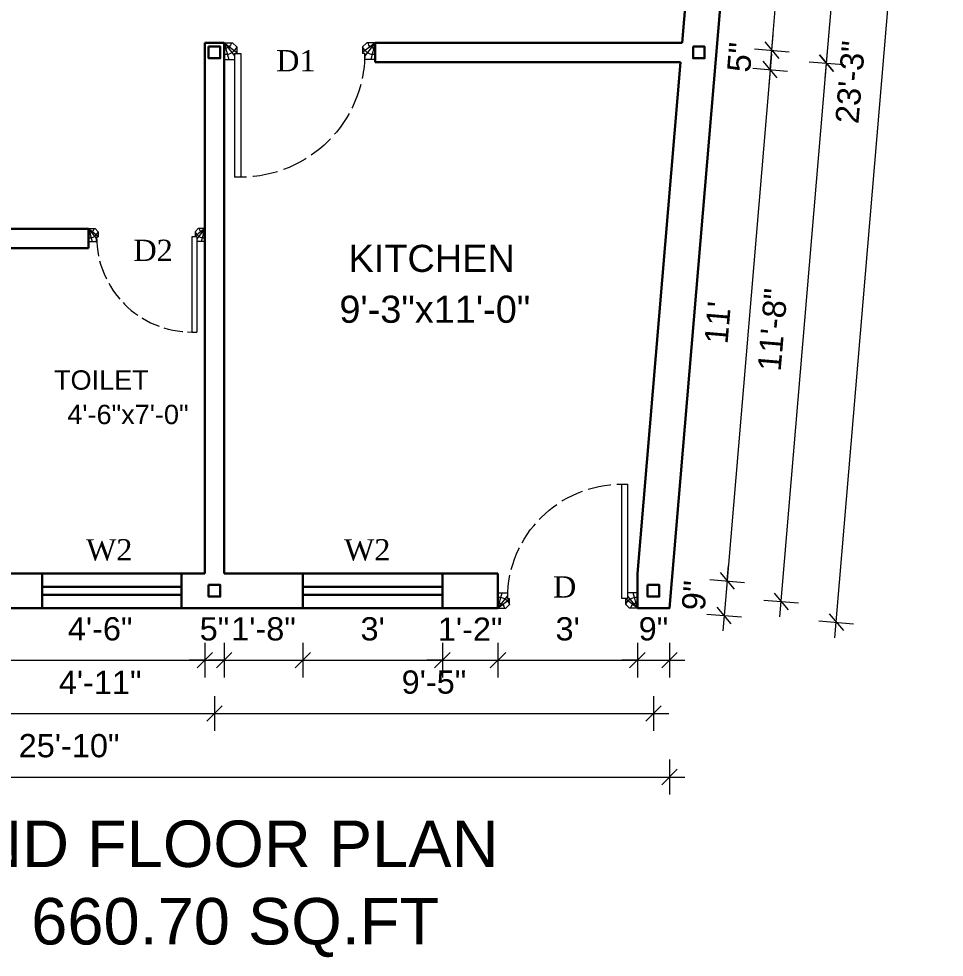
# Model space of a CAD drawing. Header units: inches. Extents: x 45643 to 78083, y -17830 to -3084.
# Drawn here: x 58799.6 to 59038.5, y -14333.6 to -14091.3 of the extents above; entities that cross this region are included whole.
import ezdxf

# ---------------------------------------------------------------- set-up
doc = ezdxf.new("R2010")
doc.units = ezdxf.units.IN
doc.header["$MEASUREMENT"] = 0
doc.linetypes.add('ACAD_ISO02W100', pattern=[15, 12, -3])
doc.linetypes.add('CONTINUA', pattern=[0])
for name, color, linetype, lineweight in [('A_Title Text', 105, 'Continuous', 60), ('Door-window', 150, 'Continuous', 9), ('ELEVATION', 6, 'Continuous', 30), ('hatch', 30, 'Continuous', 5), ('WALL', 240, 'Continuous', 30)]:
    doc.layers.add(name, color=color, linetype=linetype, lineweight=lineweight)
doc.layers.add('PDF_Text', color=7, linetype='Continuous')
doc.styles.add('Arial', font='arial.ttf')
doc.styles.add('PDF Arial', font='arial.ttf')
doc.styles.get("Standard").update_dxf_attribs({"font": 'times.ttf'})
doc.dimstyles.new('Sudeep', dxfattribs={"dimtxt": 6, "dimasz": 4, "dimexe": 4.5, "dimexo": 4.5, "dimgap": 5, "dimtad": 1, "dimdec": 0, "dimlunit": 4, "dimtxsty": 'Arial', "dimblk": 'OBLIQUE', "dimcen": 250, "dimdle": 4, "dimclrd": 86, "dimclre": 5, "dimclrt": 1, "dimadec": 0, "dimazin": 0, "dimtfac": 1, "dimtdec": 0, "dimtix": 1, "dimtmove": 1, "dimatfit": 3, "dimldrblk": 'OBLIQUE', "dimfxl": 4.5, "dimfxlon": 1, "dimfrac": 2, "dimlwd": 15, "dimlwe": 13, "dimarcsym": 0})

# ---------------------------------------------------------------- blocks, each defined once
blk = doc.blocks.new("D 3'")
at = {"layer": 'Door-window', "linetype": 'Continuous', "ltscale": 0.25}
for p, q in [((3749.64, -16740.96), (3749.64, -16711.46)), ((3751.14, -16711.46), (3749.64, -16711.46)), ((3751.14, -16740.96), (3751.14, -16711.46)), ((3747.14, -16743.51), (3747.14, -16739.51)), ((3747.14, -16739.51), (3749.64, -16739.51)), ((3783.14, -16739.51), (3780.64, -16739.51)), ((3780.64, -16739.51), (3780.64, -16740.96)), ((3783.14, -16743.51), (3783.14, -16739.51)), ((3749.64, -16740.96), (3751.14, -16740.96)), ((3750.14, -16742.51), (3750.14, -16740.96)), ((3780.14, -16742.51), (3780.14, -16740.96)), ((3780.64, -16740.96), (3780.14, -16740.96)), ((3747.14, -16743.51), (3749.14, -16743.51)), ((3749.14, -16743.51), (3750.14, -16742.51)), ((3781.14, -16743.51), (3780.14, -16742.51)), ((3783.14, -16743.51), (3781.14, -16743.51))]:
    blk.add_line(p, q, dxfattribs=at)
at = {"layer": 'Door-window', "linetype": 'ACAD_ISO02W100', "ltscale": 0.5}
blk.add_arc((3751.14, -16740.96), 29.5, 0, 90, dxfattribs=at)
at = {"layer": 'hatch', "color": 8}
for p, q in [((3747.14, -16743.51), (3748.23, -16739.5)), ((3783.14, -16743.51), (3782.06, -16739.5)), ((3747.14, -16743.51), (3749.64, -16740.37)), ((3747.14, -16743.51), (3750.14, -16741.17)), ((3783.14, -16743.51), (3780.14, -16741.17)), ((3783.14, -16743.51), (3780.64, -16740.37))]:
    blk.add_line(p, q, dxfattribs=at)
for centre, radius, start, end in [((3747.4, -16743.58), 2.93, 20.9872, 95.0825), ((3782.88, -16743.58), 2.93, 84.9175, 159.0128), ((3747.43, -16743.63), 1.42, 5.1372, 101.4864), ((3782.86, -16743.63), 1.42, 78.5136, 174.8628)]:
    blk.add_arc(centre, radius, start, end, dxfattribs=at)
blk = doc.blocks.new('_Oblique')
at = {"color": 0, "linetype": 'ByBlock', "lineweight": -2}
blk.add_line((-0.5, -0.5), (0.5, 0.5), dxfattribs=at)
blk = doc.blocks.new('*D1014')
at = {"layer": 'A_Title Text', "color": 5, "lineweight": 13, "transparency": 16777216}
for p, q in [((58657.66, -14282.59), (58657.66, -14291.59)), ((58967.55, -14282.59), (58967.55, -14291.59))]:
    blk.add_line(p, q, dxfattribs=at)
at = {"layer": 'A_Title Text', "color": 86, "lineweight": 15, "transparency": 16777216}
blk.add_line((58653.66, -14287.09), (58971.55, -14287.09), dxfattribs=at)
at = {"layer": 'Defpoints', "color": 0, "transparency": 16777216}
for p in [(58657.66, -14243.5), (58967.55, -14243.5), (58967.55, -14287.09)]:
    blk.add_point(p, dxfattribs=at)
at = {"layer": 'A_Title Text', "color": 86, "lineweight": 15, "transparency": 16777216, "xscale": 4, "yscale": 4, "zscale": 4, "rotation": 180}
blk.add_blockref('_Oblique', (58657.66, -14287.09), dxfattribs=at)
at = {"layer": 'A_Title Text', "color": 86, "lineweight": 15, "transparency": 16777216, "xscale": 4, "yscale": 4, "zscale": 4}
blk.add_blockref('_Oblique', (58967.55, -14287.09), dxfattribs=at)
at = {"layer": 'A_Title Text', "color": 1, "transparency": 16777216, "insert": (58812.6, -14279.03), "char_height": 6, "attachment_point": 5, "style": 'Arial'}
blk.add_mtext('25\'-10"', dxfattribs=at)
blk = doc.blocks.new('*D1040')
at = {"layer": 'A_Title Text', "color": 5, "lineweight": 13, "transparency": 16777216}
for p, q in [((58793.62, -14252.42), (58793.62, -14261.42)), ((58847.62, -14252.42), (58847.62, -14261.42))]:
    blk.add_line(p, q, dxfattribs=at)
at = {"layer": 'A_Title Text', "color": 86, "lineweight": 15, "transparency": 16777216}
blk.add_line((58789.62, -14256.92), (58851.62, -14256.92), dxfattribs=at)
at = {"layer": 'Defpoints', "color": 0, "transparency": 16777216}
for p in [(58793.62, -14234.5), (58847.62, -14234.5), (58847.62, -14256.92)]:
    blk.add_point(p, dxfattribs=at)
at = {"layer": 'A_Title Text', "color": 86, "lineweight": 15, "transparency": 16777216, "xscale": 4, "yscale": 4, "zscale": 4, "rotation": 180}
blk.add_blockref('_Oblique', (58793.62, -14256.92), dxfattribs=at)
at = {"layer": 'A_Title Text', "color": 86, "lineweight": 15, "transparency": 16777216, "xscale": 4, "yscale": 4, "zscale": 4}
blk.add_blockref('_Oblique', (58847.62, -14256.92), dxfattribs=at)
at = {"layer": 'A_Title Text', "color": 1, "transparency": 16777216, "insert": (58820.62, -14248.86), "char_height": 6, "attachment_point": 5, "style": 'Arial'}
blk.add_mtext('4\'-6"', dxfattribs=at)
blk = doc.blocks.new('*D1041')
at = {"layer": 'A_Title Text', "color": 5, "lineweight": 13, "transparency": 16777216}
for p, q in [((58847.62, -14252.42), (58847.62, -14261.42)), ((58852.62, -14252.42), (58852.62, -14261.42))]:
    blk.add_line(p, q, dxfattribs=at)
at = {"layer": 'A_Title Text', "color": 86, "lineweight": 15, "transparency": 16777216}
for p, q in [((58847.62, -14256.92), (58843.62, -14256.92)), ((58847.62, -14256.92), (58852.62, -14256.92)), ((58852.62, -14256.92), (58856.62, -14256.92))]:
    blk.add_line(p, q, dxfattribs=at)
at = {"layer": 'Defpoints', "color": 0, "transparency": 16777216}
for p in [(58847.62, -14234.5), (58852.62, -14234.5), (58852.62, -14256.92)]:
    blk.add_point(p, dxfattribs=at)
at = {"layer": 'A_Title Text', "color": 86, "lineweight": 15, "transparency": 16777216, "xscale": 4, "yscale": 4, "zscale": 4}
blk.add_blockref('_Oblique', (58847.62, -14256.92), dxfattribs=at)
at = {"layer": 'A_Title Text', "color": 86, "lineweight": 15, "transparency": 16777216, "xscale": 4, "yscale": 4, "zscale": 4, "rotation": 180}
blk.add_blockref('_Oblique', (58852.62, -14256.92), dxfattribs=at)
at = {"layer": 'A_Title Text', "color": 1, "transparency": 16777216, "insert": (58850.12, -14248.87), "char_height": 6, "attachment_point": 5, "style": 'Arial'}
blk.add_mtext('5"', dxfattribs=at)
blk = doc.blocks.new('*D1042')
at = {"layer": 'A_Title Text', "color": 5, "lineweight": 13, "transparency": 16777216}
for p, q in [((58852.62, -14252.42), (58852.62, -14261.42)), ((58872.95, -14252.42), (58872.95, -14261.42))]:
    blk.add_line(p, q, dxfattribs=at)
at = {"layer": 'A_Title Text', "color": 86, "lineweight": 15, "transparency": 16777216}
for p, q in [((58852.62, -14256.92), (58848.62, -14256.92)), ((58852.62, -14256.92), (58872.95, -14256.92)), ((58872.95, -14256.92), (58876.95, -14256.92))]:
    blk.add_line(p, q, dxfattribs=at)
at = {"layer": 'Defpoints', "color": 0, "transparency": 16777216}
for p in [(58852.62, -14234.5), (58872.95, -14243.5), (58872.95, -14256.92)]:
    blk.add_point(p, dxfattribs=at)
at = {"layer": 'A_Title Text', "color": 86, "lineweight": 15, "transparency": 16777216, "xscale": 4, "yscale": 4, "zscale": 4}
blk.add_blockref('_Oblique', (58852.62, -14256.92), dxfattribs=at)
at = {"layer": 'A_Title Text', "color": 86, "lineweight": 15, "transparency": 16777216, "xscale": 4, "yscale": 4, "zscale": 4, "rotation": 180}
blk.add_blockref('_Oblique', (58872.95, -14256.92), dxfattribs=at)
at = {"layer": 'A_Title Text', "color": 1, "transparency": 16777216, "insert": (58862.78, -14248.86), "char_height": 6, "attachment_point": 5, "style": 'Arial'}
blk.add_mtext('1\'-8"', dxfattribs=at)
blk = doc.blocks.new('*D1043')
at = {"layer": 'A_Title Text', "color": 5, "lineweight": 13, "transparency": 16777216}
for p, q in [((58872.95, -14252.42), (58872.95, -14261.42)), ((58908.95, -14252.42), (58908.95, -14261.42))]:
    blk.add_line(p, q, dxfattribs=at)
at = {"layer": 'A_Title Text', "color": 86, "lineweight": 15, "transparency": 16777216}
blk.add_line((58868.95, -14256.92), (58912.95, -14256.92), dxfattribs=at)
at = {"layer": 'Defpoints', "color": 0, "transparency": 16777216}
for p in [(58872.95, -14243.5), (58908.95, -14243.5), (58908.95, -14256.92)]:
    blk.add_point(p, dxfattribs=at)
at = {"layer": 'A_Title Text', "color": 86, "lineweight": 15, "transparency": 16777216, "xscale": 4, "yscale": 4, "zscale": 4, "rotation": 180}
blk.add_blockref('_Oblique', (58872.95, -14256.92), dxfattribs=at)
at = {"layer": 'A_Title Text', "color": 86, "lineweight": 15, "transparency": 16777216, "xscale": 4, "yscale": 4, "zscale": 4}
blk.add_blockref('_Oblique', (58908.95, -14256.92), dxfattribs=at)
at = {"layer": 'A_Title Text', "color": 1, "transparency": 16777216, "insert": (58890.95, -14248.86), "char_height": 6, "attachment_point": 5, "style": 'Arial'}
blk.add_mtext("3'", dxfattribs=at)
blk = doc.blocks.new('*D1044')
at = {"layer": 'A_Title Text', "color": 5, "lineweight": 13, "transparency": 16777216}
for p, q in [((58908.95, -14252.42), (58908.95, -14261.42)), ((58923.28, -14252.42), (58923.28, -14261.42))]:
    blk.add_line(p, q, dxfattribs=at)
at = {"layer": 'A_Title Text', "color": 86, "lineweight": 15, "transparency": 16777216}
for p, q in [((58908.95, -14256.92), (58904.95, -14256.92)), ((58908.95, -14256.92), (58923.28, -14256.92)), ((58923.28, -14256.92), (58927.28, -14256.92))]:
    blk.add_line(p, q, dxfattribs=at)
at = {"layer": 'Defpoints', "color": 0, "transparency": 16777216}
for p in [(58908.95, -14243.5), (58923.28, -14243.5), (58923.28, -14256.92)]:
    blk.add_point(p, dxfattribs=at)
at = {"layer": 'A_Title Text', "color": 86, "lineweight": 15, "transparency": 16777216, "xscale": 4, "yscale": 4, "zscale": 4}
blk.add_blockref('_Oblique', (58908.95, -14256.92), dxfattribs=at)
at = {"layer": 'A_Title Text', "color": 86, "lineweight": 15, "transparency": 16777216, "xscale": 4, "yscale": 4, "zscale": 4, "rotation": 180}
blk.add_blockref('_Oblique', (58923.28, -14256.92), dxfattribs=at)
at = {"layer": 'A_Title Text', "color": 1, "transparency": 16777216, "insert": (58916.11, -14248.91), "char_height": 6, "attachment_point": 5, "style": 'Arial'}
blk.add_mtext('1\'-2"', dxfattribs=at)
blk = doc.blocks.new('*D1045')
at = {"layer": 'A_Title Text', "color": 5, "lineweight": 13, "transparency": 16777216}
for p, q in [((58923.28, -14252.42), (58923.28, -14261.42)), ((58959.28, -14252.42), (58959.28, -14261.42))]:
    blk.add_line(p, q, dxfattribs=at)
at = {"layer": 'A_Title Text', "color": 86, "lineweight": 15, "transparency": 16777216}
blk.add_line((58919.28, -14256.92), (58963.28, -14256.92), dxfattribs=at)
at = {"layer": 'Defpoints', "color": 0, "transparency": 16777216}
for p in [(58923.28, -14243.5), (58959.28, -14243.5), (58959.28, -14256.92)]:
    blk.add_point(p, dxfattribs=at)
at = {"layer": 'A_Title Text', "color": 86, "lineweight": 15, "transparency": 16777216, "xscale": 4, "yscale": 4, "zscale": 4, "rotation": 180}
blk.add_blockref('_Oblique', (58923.28, -14256.92), dxfattribs=at)
at = {"layer": 'A_Title Text', "color": 86, "lineweight": 15, "transparency": 16777216, "xscale": 4, "yscale": 4, "zscale": 4}
blk.add_blockref('_Oblique', (58959.28, -14256.92), dxfattribs=at)
at = {"layer": 'A_Title Text', "color": 1, "transparency": 16777216, "insert": (58941.28, -14248.86), "char_height": 6, "attachment_point": 5, "style": 'Arial'}
blk.add_mtext("3'", dxfattribs=at)
blk = doc.blocks.new('*D1046')
at = {"layer": 'A_Title Text', "color": 5, "lineweight": 13, "transparency": 16777216}
for p, q in [((58959.28, -14252.42), (58959.28, -14261.42)), ((58967.55, -14252.42), (58967.55, -14261.42))]:
    blk.add_line(p, q, dxfattribs=at)
at = {"layer": 'A_Title Text', "color": 86, "lineweight": 15, "transparency": 16777216}
for p, q in [((58959.28, -14256.92), (58955.28, -14256.92)), ((58959.28, -14256.92), (58967.55, -14256.92)), ((58967.55, -14256.92), (58971.55, -14256.92))]:
    blk.add_line(p, q, dxfattribs=at)
at = {"layer": 'Defpoints', "color": 0, "transparency": 16777216}
for p in [(58959.28, -14243.5), (58967.55, -14243.5), (58967.55, -14256.92)]:
    blk.add_point(p, dxfattribs=at)
at = {"layer": 'A_Title Text', "color": 86, "lineweight": 15, "transparency": 16777216, "xscale": 4, "yscale": 4, "zscale": 4}
blk.add_blockref('_Oblique', (58959.28, -14256.92), dxfattribs=at)
at = {"layer": 'A_Title Text', "color": 86, "lineweight": 15, "transparency": 16777216, "xscale": 4, "yscale": 4, "zscale": 4, "rotation": 180}
blk.add_blockref('_Oblique', (58967.55, -14256.92), dxfattribs=at)
at = {"layer": 'A_Title Text', "color": 1, "transparency": 16777216, "insert": (58963.42, -14248.86), "char_height": 6, "attachment_point": 5, "style": 'Arial'}
blk.add_mtext('9"', dxfattribs=at)
blk = doc.blocks.new('*D1048')
at = {"layer": 'A_Title Text', "color": 5, "lineweight": 13, "transparency": 16777216}
for p, q in [((58791.12, -14266.18), (58791.12, -14275.18)), ((58850.12, -14266.18), (58850.12, -14275.18))]:
    blk.add_line(p, q, dxfattribs=at)
at = {"layer": 'A_Title Text', "color": 86, "lineweight": 15, "transparency": 16777216}
blk.add_line((58787.12, -14270.68), (58854.12, -14270.68), dxfattribs=at)
at = {"layer": 'Defpoints', "color": 0, "transparency": 16777216}
for p in [(58791.12, -14239), (58850.12, -14239), (58850.12, -14270.68)]:
    blk.add_point(p, dxfattribs=at)
at = {"layer": 'A_Title Text', "color": 86, "lineweight": 15, "transparency": 16777216, "xscale": 4, "yscale": 4, "zscale": 4, "rotation": 180}
blk.add_blockref('_Oblique', (58791.12, -14270.68), dxfattribs=at)
at = {"layer": 'A_Title Text', "color": 86, "lineweight": 15, "transparency": 16777216, "xscale": 4, "yscale": 4, "zscale": 4}
blk.add_blockref('_Oblique', (58850.12, -14270.68), dxfattribs=at)
at = {"layer": 'A_Title Text', "color": 1, "transparency": 16777216, "insert": (58820.62, -14262.66), "char_height": 6, "attachment_point": 5, "style": 'Arial'}
blk.add_mtext('4\'-11"', dxfattribs=at)
blk = doc.blocks.new('*D1049')
at = {"layer": 'A_Title Text', "color": 5, "lineweight": 13, "transparency": 16777216}
for p, q in [((58850.12, -14266.18), (58850.12, -14275.18)), ((58963.42, -14266.18), (58963.42, -14275.18))]:
    blk.add_line(p, q, dxfattribs=at)
at = {"layer": 'A_Title Text', "color": 86, "lineweight": 15, "transparency": 16777216}
blk.add_line((58846.12, -14270.68), (58967.42, -14270.68), dxfattribs=at)
at = {"layer": 'Defpoints', "color": 0, "transparency": 16777216}
for p in [(58850.12, -14239), (58963.42, -14239), (58963.42, -14270.68)]:
    blk.add_point(p, dxfattribs=at)
at = {"layer": 'A_Title Text', "color": 86, "lineweight": 15, "transparency": 16777216, "xscale": 4, "yscale": 4, "zscale": 4, "rotation": 180}
blk.add_blockref('_Oblique', (58850.12, -14270.68), dxfattribs=at)
at = {"layer": 'A_Title Text', "color": 86, "lineweight": 15, "transparency": 16777216, "xscale": 4, "yscale": 4, "zscale": 4}
blk.add_blockref('_Oblique', (58963.42, -14270.68), dxfattribs=at)
at = {"layer": 'A_Title Text', "color": 1, "transparency": 16777216, "insert": (58906.77, -14262.61), "char_height": 6, "attachment_point": 5, "style": 'Arial'}
blk.add_mtext('9\'-5"', dxfattribs=at)
blk = doc.blocks.new('*D1056')
at = {"layer": 'A_Title Text', "color": 86, "lineweight": 15, "transparency": 16777216}
for p, q in [((58993.96, -14099.43), (58994.3, -14095.44)), ((58993.54, -14104.43), (58993.96, -14099.43)), ((58993.54, -14104.43), (58993.21, -14108.41))]:
    blk.add_line(p, q, dxfattribs=at)
at = {"layer": 'A_Title Text', "color": 5, "lineweight": 13, "transparency": 16777216}
for p, q in [((58989.48, -14099.05), (58998.45, -14099.81)), ((58989.06, -14104.05), (58998.03, -14104.81))]:
    blk.add_line(p, q, dxfattribs=at)
at = {"layer": 'Defpoints', "color": 0, "transparency": 16777216}
for p in [(58970.82, -14097.48), (58993.96, -14099.43), (58970.4, -14102.48)]:
    blk.add_point(p, dxfattribs=at)
at = {"layer": 'A_Title Text', "color": 86, "lineweight": 15, "transparency": 16777216, "xscale": 4, "yscale": 4, "zscale": 4}
for p, rotation in [((58993.96, -14099.43), 265.1847222639009), ((58993.54, -14104.43), 85.18472226390095)]:
    blk.add_blockref('_Oblique', p, dxfattribs=dict(at, rotation=rotation))
at = {"layer": 'A_Title Text', "color": 1, "transparency": 16777216, "insert": (58985.73, -14101.25), "char_height": 6, "attachment_point": 5, "rotation": 85.1847, "style": 'Arial'}
blk.add_mtext('5"', dxfattribs=at)
blk = doc.blocks.new('*D1057')
at = {"layer": 'A_Title Text', "color": 86, "lineweight": 15, "transparency": 16777216}
blk.add_line((58993.63, -14103.41), (59004.69, -13972.09), dxfattribs=at)
at = {"layer": 'A_Title Text', "color": 5, "lineweight": 13, "transparency": 16777216}
for p, q in [((58999.87, -13975.7), (59008.84, -13976.46)), ((58989.48, -14099.05), (58998.45, -14099.81))]:
    blk.add_line(p, q, dxfattribs=at)
at = {"layer": 'Defpoints', "color": 0, "transparency": 16777216}
for p in [(58981.14, -13974.12), (59004.36, -13976.08), (58970.82, -14097.48)]:
    blk.add_point(p, dxfattribs=at)
at = {"layer": 'A_Title Text', "color": 86, "lineweight": 15, "transparency": 16777216, "xscale": 4, "yscale": 4, "zscale": 4}
for p, rotation in [((59004.36, -13976.08), 85.18472226390095), ((58993.96, -14099.43), 265.1847222639009)]:
    blk.add_blockref('_Oblique', p, dxfattribs=dict(at, rotation=rotation))
at = {"layer": 'A_Title Text', "color": 1, "transparency": 16777216, "insert": (58991.13, -14037.08), "char_height": 6, "attachment_point": 5, "rotation": 85.1847, "style": 'Arial'}
blk.add_mtext('10\'-4"', dxfattribs=at)
blk = doc.blocks.new('*D1059')
at = {"layer": 'A_Title Text', "color": 86, "lineweight": 15, "transparency": 16777216}
blk.add_line((58993.88, -14100.44), (58982.09, -14240.43), dxfattribs=at)
at = {"layer": 'A_Title Text', "color": 5, "lineweight": 13, "transparency": 16777216}
for p, q in [((58989.06, -14104.05), (58998.03, -14104.81)), ((58977.94, -14236.07), (58986.91, -14236.82))]:
    blk.add_line(p, q, dxfattribs=at)
at = {"layer": 'Defpoints', "color": 0, "transparency": 16777216}
for p in [(58970.4, -14102.48), (58959.28, -14234.5), (58982.42, -14236.45)]:
    blk.add_point(p, dxfattribs=at)
at = {"layer": 'A_Title Text', "color": 86, "lineweight": 15, "transparency": 16777216, "xscale": 4, "yscale": 4, "zscale": 4}
for p, rotation in [((58993.54, -14104.43), 85.18472226390095), ((58982.42, -14236.45), 265.1847222639009)]:
    blk.add_blockref('_Oblique', p, dxfattribs=dict(at, rotation=rotation))
at = {"layer": 'A_Title Text', "color": 1, "transparency": 16777216, "insert": (58980, -14169.77), "char_height": 6, "attachment_point": 5, "rotation": 85.1847, "style": 'Arial'}
blk.add_mtext("11'", dxfattribs=at)
blk = doc.blocks.new('*D1060')
at = {"layer": 'A_Title Text', "color": 86, "lineweight": 15, "transparency": 16777216}
for p, q in [((58982.42, -14236.45), (58982.76, -14232.46)), ((58982.42, -14236.45), (58981.67, -14245.38)), ((58981.67, -14245.38), (58981.33, -14249.37))]:
    blk.add_line(p, q, dxfattribs=at)
at = {"layer": 'A_Title Text', "color": 5, "lineweight": 13, "transparency": 16777216}
for p, q in [((58977.94, -14236.07), (58986.91, -14236.82)), ((58977.19, -14245.01), (58986.15, -14245.76))]:
    blk.add_line(p, q, dxfattribs=at)
at = {"layer": 'Defpoints', "color": 0, "transparency": 16777216}
for p in [(58959.28, -14234.5), (58959.28, -14243.5), (58981.67, -14245.38)]:
    blk.add_point(p, dxfattribs=at)
at = {"layer": 'A_Title Text', "color": 86, "lineweight": 15, "transparency": 16777216, "xscale": 4, "yscale": 4, "zscale": 4}
for p, rotation in [((58982.42, -14236.45), 265.1847222639009), ((58981.67, -14245.38), 85.18472226390095)]:
    blk.add_blockref('_Oblique', p, dxfattribs=dict(at, rotation=rotation))
at = {"layer": 'A_Title Text', "color": 1, "transparency": 16777216, "insert": (58974.01, -14240.24), "char_height": 6, "attachment_point": 5, "rotation": 85.1847, "style": 'Arial'}
blk.add_mtext('9"', dxfattribs=at)
blk = doc.blocks.new('*D1061')
at = {"layer": 'A_Title Text', "color": 86, "lineweight": 15, "transparency": 16777216}
blk.add_line((58996.04, -14245.76), (59008.42, -14098.77), dxfattribs=at)
at = {"layer": 'A_Title Text', "color": 5, "lineweight": 13, "transparency": 16777216}
for p, q in [((59003.6, -14102.38), (59012.57, -14103.13)), ((58991.89, -14241.4), (59000.86, -14242.15))]:
    blk.add_line(p, q, dxfattribs=at)
at = {"layer": 'Defpoints', "color": 0, "transparency": 16777216}
for p in [(58975.13, -14099.98), (59008.08, -14102.76), (58963.42, -14239)]:
    blk.add_point(p, dxfattribs=at)
at = {"layer": 'A_Title Text', "color": 86, "lineweight": 15, "transparency": 16777216, "xscale": 4, "yscale": 4, "zscale": 4}
for p, rotation in [((59008.08, -14102.76), 85.18472226390321), ((58996.37, -14241.77), 265.1847222639032)]:
    blk.add_blockref('_Oblique', p, dxfattribs=dict(at, rotation=rotation))
at = {"layer": 'A_Title Text', "color": 1, "transparency": 16777216, "insert": (58994.19, -14171.59), "char_height": 6, "attachment_point": 5, "rotation": 85.1847, "style": 'Arial'}
blk.add_mtext('11\'-8"', dxfattribs=at)
blk = doc.blocks.new('*D1062')
at = {"layer": 'A_Title Text', "color": 86, "lineweight": 15, "transparency": 16777216}
blk.add_line((59007.75, -14106.74), (59019.33, -13969.27), dxfattribs=at)
at = {"layer": 'A_Title Text', "color": 5, "lineweight": 13, "transparency": 16777216}
for p, q in [((59014.51, -13972.88), (59023.48, -13973.63)), ((59003.6, -14102.38), (59012.57, -14103.13))]:
    blk.add_line(p, q, dxfattribs=at)
at = {"layer": 'Defpoints', "color": 0, "transparency": 16777216}
for p in [(58986.04, -13970.48), (59018.99, -13973.26), (58975.13, -14099.98)]:
    blk.add_point(p, dxfattribs=at)
at = {"layer": 'A_Title Text', "color": 86, "lineweight": 15, "transparency": 16777216, "xscale": 4, "yscale": 4, "zscale": 4}
for p, rotation in [((59018.99, -13973.26), 85.18472226390318), ((59008.08, -14102.76), 265.1847222639032)]:
    blk.add_blockref('_Oblique', p, dxfattribs=dict(at, rotation=rotation))
at = {"layer": 'A_Title Text', "color": 1, "transparency": 16777216, "insert": (59005.5, -14037.33), "char_height": 6, "attachment_point": 5, "rotation": 85.1847, "style": 'Arial'}
blk.add_mtext('10\'-10"', dxfattribs=at)
blk = doc.blocks.new('*D1063')
at = {"layer": 'A_Title Text', "color": 86, "lineweight": 15, "transparency": 16777216}
blk.add_line((59010.27, -14251.11), (59034.31, -13965.62), dxfattribs=at)
at = {"layer": 'A_Title Text', "color": 5, "lineweight": 13, "transparency": 16777216}
for p, q in [((59029.5, -13969.23), (59038.46, -13969.98)), ((59006.12, -14246.75), (59015.08, -14247.5))]:
    blk.add_line(p, q, dxfattribs=at)
at = {"layer": 'Defpoints', "color": 0, "transparency": 16777216}
for p in [(58990.93, -13965.98), (59033.98, -13969.61), (58967.55, -14243.5)]:
    blk.add_point(p, dxfattribs=at)
at = {"layer": 'A_Title Text', "color": 86, "lineweight": 15, "transparency": 16777216, "xscale": 4, "yscale": 4, "zscale": 4}
for p, rotation in [((59033.98, -13969.61), 85.18472226389949), ((59010.6, -14247.12), 265.1847222638995)]:
    blk.add_blockref('_Oblique', p, dxfattribs=dict(at, rotation=rotation))
at = {"layer": 'A_Title Text', "color": 1, "transparency": 16777216, "insert": (59014.25, -14107.69), "char_height": 6, "attachment_point": 5, "rotation": 85.1847, "style": 'Arial'}
blk.add_mtext('23\'-3"', dxfattribs=at)

msp = doc.modelspace()

# ---------------------------------------------------------------- linework, layer by layer
at = {"layer": 'ELEVATION'}
for p, q in [((58970.82, -14097.48), (58981.14, -13974.98)), ((58852.62, -14097.48), (58847.62, -14097.48)), ((58847.62, -14097.48), (58847.62, -14145.5)), ((58852.62, -14097.48), (58852.62, -14234.5)), ((58852.62, -14102.48), (58852.62, -14097.48)), ((58970.82, -14097.48), (58891.62, -14097.48)), ((58891.62, -14102.48), (58891.62, -14097.48)), ((58970.4, -14102.48), (58891.62, -14102.48)), ((58959.28, -14234.5), (58970.4, -14102.48)), ((58793.62, -14145.5), (58817.62, -14145.5)), ((58817.62, -14145.5), (58817.62, -14150.5)), ((58847.62, -14145.5), (58847.62, -14150.5)), ((58793.62, -14150.5), (58817.62, -14150.5)), ((58847.62, -14150.5), (58847.62, -14234.5)), ((58793.62, -14234.5), (58847.62, -14234.5)), ((58805.62, -14234.5), (58805.62, -14243.5)), ((58841.62, -14234.5), (58841.62, -14243.5)), ((58852.62, -14234.5), (58923.28, -14234.5)), ((58872.95, -14234.5), (58872.95, -14243.5)), ((58908.95, -14234.5), (58908.95, -14243.5)), ((58923.28, -14234.5), (58923.28, -14243.5)), ((58959.28, -14234.5), (58959.28, -14243.5)), ((58805.62, -14238), (58841.62, -14238)), ((58872.95, -14238), (58908.95, -14238)), ((58805.62, -14240), (58841.62, -14240)), ((58872.95, -14240), (58908.95, -14240))]:
    msp.add_line(p, q, dxfattribs=at)
for points in [[(58927.14, -13965.98), (58615.17, -13965.98), (58657.66, -14243.5), (58923.28, -14243.5)], [(58959.28, -14243.5), (58967.55, -14243.5), (58990.93, -13965.98), (58981.14, -13965.98)]]:
    msp.add_lwpolyline(points, dxfattribs=at)
for points in [[(58848.62, -14098.48), (58851.62, -14098.48), (58851.62, -14101.48), (58848.62, -14101.48)], [(58973.63, -14098.48), (58976.63, -14098.48), (58976.63, -14101.48), (58973.63, -14101.48)], [(58848.62, -14237.5), (58851.62, -14237.5), (58851.62, -14240.5), (58848.62, -14240.5)], [(58961.92, -14237.5), (58964.92, -14237.5), (58964.92, -14240.5), (58961.92, -14240.5)]]:
    msp.add_lwpolyline(points, close=True, dxfattribs=at)

# ---------------------------------------------------------------- block references
at = {"layer": 'WALL', "linetype": 'CONTINUA', "xscale": -1.083333333333211, "yscale": 1.083333333333211, "zscale": 1.083333333333211, "rotation": 180.0000007337118}
msp.add_blockref("D 3'", (54793.21, -32236.28), dxfattribs=at)
at = {"layer": 'WALL', "xscale": 0.8333333330483583, "yscale": 0.8333333330483583, "zscale": 0.8333333330483583, "rotation": 180}
msp.add_blockref("D 3'", (61970.24, -28098.42), dxfattribs=at)
at = {"layer": 'WALL', "linetype": 'CONTINUA', "xscale": -1, "rotation": 7.337118113071028e-07}
msp.add_blockref("D 3'", (62706.42, 2500.01), dxfattribs=at)

# ---------------------------------------------------------------- texts
for s, insert, char_height, width, attachment_point in [('{\\fTimes New Roman|b0|i0|c0|p18;D1}', (58866.06, -14099.38), 5.4869, 54.2013, 1), ('{\\fTimes New Roman|b0|i0|c0|p18;D2}', (58829.23, -14153.85), 5.4869, 54.2013, 7), ('W2', (58816.97, -14225.67), 5.487, 1396.073, 1), ('W2', (58883.57, -14225.67), 5.487, 1396.073, 1), ('D', (58937.52, -14235.26), 5.49, 54.2013, 1)]:
    msp.add_mtext(s, dxfattribs=dict(insert=insert, char_height=char_height, width=width, attachment_point=attachment_point))
at = {"layer": 'PDF_Text', "attachment_point": 7, "style": 'PDF Arial'}
for s, insert, char_height in [('KITCHEN', (58884.72, -14156.77), 7), ('9\'-3"x11\'-0"', (58882.36, -14169.9), 7), ('TOILET', (58808.71, -14187.15), 5), ('4\'-6"x7\'-0"', (58812.14, -14196.04), 5.0001), ('GROUND FLOOR PLAN\\PAREA = 660.70 SQ.FT', (58738.09, -14333.62), 12)]:
    msp.add_mtext(s, dxfattribs=dict(at, insert=insert, char_height=char_height))

# ---------------------------------------------------------------- dimensions: what is measured, and where the dimension line sits
at = {"layer": 'A_Title Text'}
for p1, p2, distance, picture, middle in [((58967.55, -14243.5), (58990.93, -13965.98), -43.2, '*D1063', (59014.25, -14107.69)), ((58963.42, -14239), (58975.13, -14099.98), -33.07, '*D1061', (58994.19, -14171.59))]:
    dim = msp.add_aligned_dim(p1=p1, p2=p2, distance=distance, dimstyle='Sudeep', dxfattribs=at)
    dim.commit()
    dim.dimension.update_dxf_attribs({"geometry": picture, "text_midpoint": middle})
for base, p1, p2, picture, middle in [((59018.99, -13973.26), (58975.13, -14099.98), (58986.04, -13970.48), '*D1062', (59005.5, -14037.33)), ((59004.36, -13976.08), (58970.82, -14097.48), (58981.14, -13974.12), '*D1057', (58991.13, -14037.08)), ((58993.96, -14099.43), (58970.4, -14102.48), (58970.82, -14097.48), '*D1056', (58985.73, -14101.25)), ((58982.42, -14236.45), (58970.4, -14102.48), (58959.28, -14234.5), '*D1059', (58980, -14169.77)), ((58981.67, -14245.38), (58959.28, -14234.5), (58959.28, -14243.5), '*D1060', (58974.01, -14240.24))]:
    dim = msp.add_linear_dim(base=base, p1=p1, p2=p2, angle=265.1847, dimstyle='Sudeep', dxfattribs=at)
    dim.commit()
    dim.dimension.update_dxf_attribs({"geometry": picture, "text_midpoint": middle})
for base, p1, p2, picture, middle in [((58847.62, -14256.92), (58793.62, -14234.5), (58847.62, -14234.5), '*D1040', (58820.62, -14248.86)), ((58852.62, -14256.92), (58847.62, -14234.5), (58852.62, -14234.5), '*D1041', (58850.12, -14248.87)), ((58872.95, -14256.92), (58852.62, -14234.5), (58872.95, -14243.5), '*D1042', (58862.78, -14248.86)), ((58850.12, -14270.68), (58791.12, -14239), (58850.12, -14239), '*D1048', (58820.62, -14262.66)), ((58963.42, -14270.68), (58850.12, -14239), (58963.42, -14239), '*D1049', (58906.77, -14262.61)), ((58967.55, -14287.09), (58657.66, -14243.5), (58967.55, -14243.5), '*D1014', (58812.6, -14279.03)), ((58908.95, -14256.92), (58872.95, -14243.5), (58908.95, -14243.5), '*D1043', (58890.95, -14248.86)), ((58923.28, -14256.92), (58908.95, -14243.5), (58923.28, -14243.5), '*D1044', (58916.11, -14248.91)), ((58959.28, -14256.92), (58923.28, -14243.5), (58959.28, -14243.5), '*D1045', (58941.28, -14248.86))]:
    dim = msp.add_linear_dim(base=base, p1=p1, p2=p2, dimstyle='Sudeep', dxfattribs=at)
    dim.commit()
    dim.dimension.update_dxf_attribs({"geometry": picture, "text_midpoint": middle})
dim = msp.add_linear_dim(base=(58967.55, -14256.92), p1=(58959.28, -14243.5), p2=(58967.55, -14243.5), text='9"', dimstyle='Sudeep', dxfattribs=at)
dim.commit()
dim.dimension.update_dxf_attribs({"geometry": '*D1046', "text_midpoint": (58963.42, -14248.86)})

doc.saveas('drawing.dxf')
